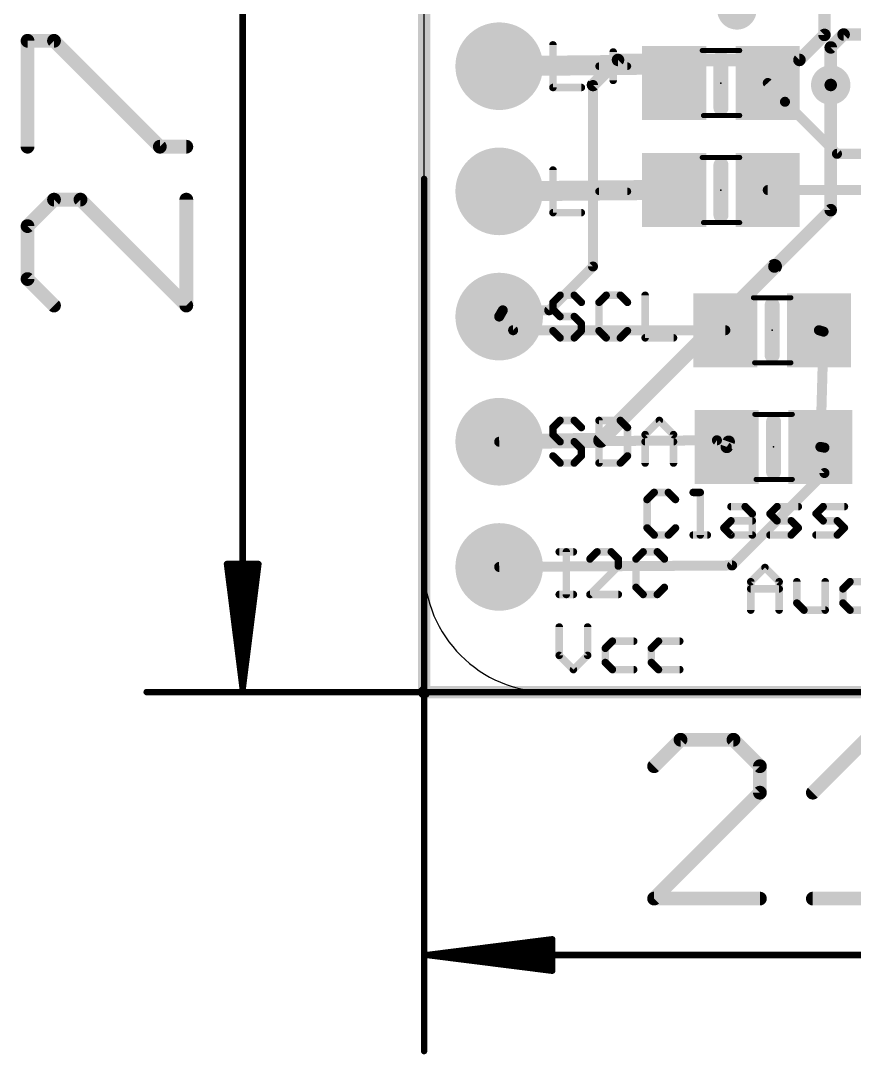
# Model space of a CAD drawing. Extents: x -8.2 to 37.1, y -7.3 to 38.8.
# Drawn here: x -8.19 to 8.73, y -7.35 to 13.62 of the extents above; entities that cross this region are included whole.
import ezdxf

# ---------------------------------------------------------------- set-up
doc = ezdxf.new("R2010")
doc.units = 0
for name, color, linetype in [('1', 12, 'CONTINUOUS'), ('16', 132, 'CONTINUOUS'), ('17', 110, 'CONTINUOUS'), ('18', 110, 'CONTINUOUS'), ('20', 53, 'CONTINUOUS'), ('21', 40, 'CONTINUOUS'), ('23', 53, 'CONTINUOUS'), ('51', 253, 'CONTINUOUS')]:
    doc.layers.add(name, color=color, linetype=linetype)

# ---------------------------------------------------------------- blocks, each defined once
blk = doc.blocks.new('RECT')
blk.add_solid([(-0.5, -0.5), (0.5, -0.5), (-0.5, 0.5), (0.5, 0.5)])
blk = doc.blocks.new('ROUNDP')
at = {"const_width": 0.5}
blk.add_lwpolyline([(0, -0.25, 1), (0, 0.25, 1), (0, -0.25)], format="xyb", dxfattribs=at)
blk = doc.blocks.new('ROUNDV')
at = {"const_width": 0.5}
blk.add_lwpolyline([(0, -0.25, 1), (0, 0.25, 1), (0, -0.25)], format="xyb", dxfattribs=at)

msp = doc.modelspace()

# ---------------------------------------------------------------- linework, layer by layer
at = {"layer": '1'}
for points, const_width in [([(8.517, 13.343), (8.255, 13.081)], 0.254), ([(9.338, 13.343), (8.517, 13.343)], 0.254), ([(8.255, 13.081), (8.255, 12.319)], 0.254), ([(1.524, 12.7), (4.513, 12.73)], 0.4064), ([(4.513, 12.73), (5.077, 12.359)], 0.4064), ([(6.977, 12.359), (7.326, 11.978)], 0.2032), ([(7.326, 11.978), (8.382, 10.922)], 0.2032), ([(8.382, 10.922), (10.033, 10.922)], 0.2032), ([(1.524, 10.16), (4.881, 10.19)], 0.4064), ([(4.881, 10.19), (5.077, 10.187)], 0.4064), ([(6.977, 10.187), (10.06, 10.187)], 0.2032), ([(1.807, 7.343), (1.524, 7.62)], 0.2032), ([(6.116, 7.343), (1.807, 7.343)], 0.2032), ([(8.016, 7.343), (8.111, 7.314)], 0.2032), ([(8.111, 7.314), (8.045, 4.976)], 0.2032), ([(1.524, 5.08), (5.945, 5.11)], 0.2032), ([(5.945, 5.11), (6.145, 4.976)], 0.2032), ([(6.183, 5.08), (6.145, 4.976)], 0.254), ([(8.128, 4.959), (8.045, 4.976)], 0.2032), ([(8.128, 4.445), (8.128, 4.959)], 0.2032), ([(6.253, 2.57), (8.128, 4.445)], 0.2032), ([(1.524, 2.54), (6.253, 2.57)], 0.2032)]:
    msp.add_lwpolyline(points, dxfattribs=dict(at, const_width=const_width))
for points, const_width in [([(8.517, 13.4065, 1), (8.517, 13.2795)], 0.127), ([(8.5619, 13.2981, 1), (8.4721, 13.3879)], 0.127), ([(8.3185, 13.081, 1), (8.1915, 13.081)], 0.127), ([(8.2101, 13.1259, 1), (8.2999, 13.0361)], 0.127), ([(1.523, 12.8016, 1), (1.525, 12.5984)], 0.2032), ([(4.5688, 12.8149, 1), (4.4572, 12.6451)], 0.2032), ([(4.514, 12.6284, 1), (4.512, 12.8316)], 0.2032), ([(5.0212, 12.2741, 1), (5.1328, 12.4439)], 0.2032), ([(7.0145, 12.3933, 1), (6.9395, 12.3247)], 0.1016), ([(8.1915, 12.319, 1), (8.3185, 12.319)], 0.127), ([(7.3619, 12.0139, 1), (7.2901, 11.9421)], 0.1016), ([(7.2885, 11.9437, 1), (7.3635, 12.0123)], 0.1016), ([(8.382, 10.9728, 1), (8.382, 10.8712)], 0.1016), ([(8.3461, 10.8861, 1), (8.4179, 10.9579)], 0.1016), ([(1.5231, 10.2616, 1), (1.5249, 10.0584)], 0.2032), ([(4.8826, 10.2916, 1), (4.8794, 10.0884)], 0.2032), ([(4.8819, 10.0884, 1), (4.8801, 10.2916)], 0.2032), ([(5.0754, 10.0854, 1), (5.0786, 10.2886)], 0.2032), ([(6.977, 10.2378, 1), (6.977, 10.1362)], 0.1016), ([(1.5595, 7.6563, 1), (1.4885, 7.5837)], 0.1016), ([(1.807, 7.3938, 1), (1.807, 7.2922)], 0.1016), ([(1.7715, 7.3067, 1), (1.8425, 7.3793)], 0.1016), ([(6.116, 7.2922, 1), (6.116, 7.3938)], 0.1016), ([(8.0308, 7.3916, 1), (8.0012, 7.2944)], 0.1016), ([(8.1618, 7.3126, 1), (8.0602, 7.3154)], 0.1016), ([(8.0962, 7.2654, 1), (8.1258, 7.3626)], 0.1016), ([(1.5237, 5.1308, 1), (1.5243, 5.0292)], 0.1016), ([(5.9733, 5.1522, 1), (5.9167, 5.0678)], 0.1016), ([(5.9453, 5.0592, 1), (5.9447, 5.1608)], 0.1016), ([(6.0854, 4.9978, 1), (6.2046, 4.9542)], 0.127), ([(6.2426, 5.0582, 1), (6.1234, 5.1018)], 0.127), ([(6.1167, 4.9338, 1), (6.1733, 5.0182)], 0.1016), ([(8.0552, 5.0258, 1), (8.0348, 4.9262)], 0.1016), ([(8.1788, 4.959, 1), (8.0772, 4.959)], 0.1016), ([(8.1178, 4.9092, 1), (8.1382, 5.0088)], 0.1016), ([(7.9942, 4.9774, 1), (8.0958, 4.9746)], 0.1016), ([(8.0772, 4.445, 1), (8.1788, 4.445)], 0.1016), ([(8.1639, 4.4091, 1), (8.0921, 4.4809)], 0.1016), ([(1.5237, 2.5908, 1), (1.5243, 2.4892)], 0.1016), ([(6.2171, 2.6059, 1), (6.2889, 2.5341)], 0.1016), ([(6.2533, 2.5192, 1), (6.2527, 2.6208)], 0.1016)]:
    msp.add_lwpolyline(points, format="xyb", dxfattribs=dict(at, const_width=const_width))
at = {"layer": '16'}
for points, const_width in [([(0, 0), (0, 28)], 0.254), ([(8.128, 14.605), (8.128, 13.335)], 0.254), ([(8.128, 13.335), (7.62, 12.827)], 0.254), ([(3.937, 12.827), (3.429, 12.319)], 0.254), ([(7.62, 12.827), (3.937, 12.827)], 0.254), ([(3.429, 12.319), (3.429, 8.636)], 0.2032), ([(8.255, 12.319), (8.255, 9.779)], 0.254), ([(8.255, 9.779), (7.112, 8.636)], 0.254), ([(3.429, 8.636), (2.54, 7.747)], 0.2032), ([(7.112, 8.636), (3.586, 5.11)], 0.3048), ([(1.597, 7.747), (1.524, 7.62)], 0.2032), ([(2.54, 7.747), (1.597, 7.747)], 0.2032), ([(3.586, 5.11), (1.524, 5.08)], 0.3048), ([(22, 0), (0, 0)], 0.254)]:
    msp.add_lwpolyline(points, dxfattribs=dict(at, const_width=const_width))
for points, const_width in [([(8.1729, 13.2901, 1), (8.0831, 13.3799)], 0.127), ([(8.0645, 13.335, 1), (8.1915, 13.335)], 0.127), ([(3.937, 12.8905, 1), (3.937, 12.7635)], 0.127), ([(3.9819, 12.7821, 1), (3.8921, 12.8719)], 0.127), ([(7.5751, 12.8719, 1), (7.6649, 12.7821)], 0.127), ([(7.62, 12.7635, 1), (7.62, 12.8905)], 0.127), ([(3.3841, 12.3639, 1), (3.4739, 12.2741)], 0.127), ([(3.4798, 12.319, 1), (3.3782, 12.319)], 0.1016), ([(8.3185, 12.319, 1), (8.1915, 12.319)], 0.127), ([(8.2999, 9.7341, 1), (8.2101, 9.8239)], 0.127), ([(8.1915, 9.779, 1), (8.3185, 9.779)], 0.127), ([(3.3782, 8.636, 1), (3.4798, 8.636)], 0.1016), ([(3.4649, 8.6001, 1), (3.3931, 8.6719)], 0.1016), ([(7.1659, 8.5821, 1), (7.0581, 8.6899)], 0.1524), ([(7.0671, 8.6809, 1), (7.1569, 8.5911)], 0.127), ([(1.597, 7.7978, 1), (1.597, 7.6962)], 0.1016), ([(1.641, 7.7217, 1), (1.553, 7.7723)], 0.1016), ([(2.5041, 7.7829, 1), (2.5759, 7.7111)], 0.1016), ([(2.54, 7.6962, 1), (2.54, 7.7978)], 0.1016), ([(1.48, 7.6453, 1), (1.568, 7.5947)], 0.1016), ([(3.5871, 5.0338, 1), (3.5849, 5.1862)], 0.1524), ([(1.5229, 5.1562, 1), (1.5251, 5.0038)], 0.1524), ([(3.5321, 5.1639, 1), (3.6399, 5.0561)], 0.1524), ([(0, 0.0635, 1), (0, -0.0635)], 0.127), ([(-0.0635, 0, 1), (0.0635, 0)], 0.127)]:
    msp.add_lwpolyline(points, format="xyb", dxfattribs=dict(at, const_width=const_width))
at = {"layer": '20'}
for p, q in [((0, 2.54), (0, 25.4)), ((19.05, 0), (2.54, 0))]:
    msp.add_line(p, q, dxfattribs=at)
msp.add_arc((2.54, 2.54), 2.54, 180, 270, dxfattribs=at)
at = {"layer": '21'}
for points, const_width in [([(2.6162, 13.1325), (2.6162, 12.2682)], 0.1524), ([(3.8398, 12.9885), (3.8398, 12.4123)], 0.1524), ([(6.027, 12.867), (6.027, 11.851)], 0.3048), ([(3.5517, 12.7004), (4.1279, 12.7004)], 0.1524), ([(2.6162, 12.2682), (3.1924, 12.2682)], 0.1524), ([(6.027, 10.695), (6.027, 9.679)], 0.3048), ([(2.6162, 10.5925), (2.6162, 9.7282)], 0.1524), ([(3.5517, 10.1604), (4.1279, 10.1604)], 0.1524), ([(2.6162, 9.7282), (3.1924, 9.7282)], 0.1524), ([(2.7603, 8.0525), (2.6162, 7.9085)], 0.1524), ([(2.6162, 7.9085), (2.6162, 7.7644)], 0.1524), ([(3.0484, 8.0525), (2.7603, 8.0525)], 0.1524), ([(3.1924, 7.9085), (3.0484, 8.0525)], 0.1524), ([(3.6958, 8.0525), (3.5517, 7.9085)], 0.1524), ([(3.5517, 7.9085), (3.5517, 7.3323)], 0.1524), ([(3.9839, 8.0525), (3.6958, 8.0525)], 0.1524), ([(4.1279, 7.9085), (3.9839, 8.0525)], 0.1524), ([(4.4872, 8.0525), (4.4872, 7.1882)], 0.1524), ([(7.066, 7.851), (7.066, 6.835)], 0.3048), ([(2.6162, 7.7644), (2.7603, 7.6204)], 0.1524), ([(2.7603, 7.6204), (3.0484, 7.6204)], 0.1524), ([(3.0484, 7.6204), (3.1924, 7.4763)], 0.1524), ([(3.1924, 7.4763), (3.1924, 7.3323)], 0.1524), ([(2.7603, 7.1882), (2.6162, 7.3323)], 0.1524), ([(3.1924, 7.3323), (3.0484, 7.1882)], 0.1524), ([(3.5517, 7.3323), (3.6958, 7.1882)], 0.1524), ([(3.9839, 7.1882), (4.1279, 7.3323)], 0.1524), ([(3.0484, 7.1882), (2.7603, 7.1882)], 0.1524), ([(3.6958, 7.1882), (3.9839, 7.1882)], 0.1524), ([(4.4872, 7.1882), (5.0635, 7.1882)], 0.1524), ([(2.7603, 5.5125), (2.6162, 5.3685)], 0.1524), ([(3.0484, 5.5125), (2.7603, 5.5125)], 0.1524), ([(3.1924, 5.3685), (3.0484, 5.5125)], 0.1524), ([(3.5517, 5.5125), (3.5517, 4.6482)], 0.1524), ([(3.9839, 5.5125), (3.5517, 5.5125)], 0.1524), ([(4.1279, 5.3685), (3.9839, 5.5125)], 0.1524), ([(4.4872, 5.2244), (4.7754, 5.5125)], 0.1524), ([(4.7754, 5.5125), (5.0635, 5.2244)], 0.1524), ([(7.095, 5.484), (7.095, 4.468)], 0.3048), ([(2.6162, 5.3685), (2.6162, 5.2244)], 0.1524), ([(2.6162, 5.2244), (2.7603, 5.0804)], 0.1524), ([(4.1279, 4.7923), (4.1279, 5.3685)], 0.1524), ([(4.4872, 4.6482), (4.4872, 5.2244)], 0.1524), ([(5.0635, 5.2244), (5.0635, 4.6482)], 0.1524), ([(2.7603, 5.0804), (3.0484, 5.0804)], 0.1524), ([(3.0484, 5.0804), (3.1924, 4.9363)], 0.1524), ([(4.4872, 5.0804), (5.0635, 5.0804)], 0.1524), ([(2.7603, 4.6482), (2.6162, 4.7923)], 0.1524), ([(3.1924, 4.7923), (3.0484, 4.6482)], 0.1524), ([(3.1924, 4.9363), (3.1924, 4.7923)], 0.1524), ([(3.9839, 4.6482), (4.1279, 4.7923)], 0.1524), ([(3.0484, 4.6482), (2.7603, 4.6482)], 0.1524), ([(3.5517, 4.6482), (3.9839, 4.6482)], 0.1524), ([(4.6709, 4.052), (4.5269, 3.908)], 0.1524), ([(4.959, 4.052), (4.6709, 4.052)], 0.1524), ([(5.1031, 3.908), (4.959, 4.052)], 0.1524), ([(5.4624, 4.052), (5.6064, 4.052)], 0.1524), ([(5.6064, 4.052), (5.6064, 3.1877)], 0.1524), ([(4.5269, 3.908), (4.5269, 3.3318)], 0.1524), ([(6.2301, 3.7639), (6.5182, 3.7639)], 0.1524), ([(6.5182, 3.7639), (6.6623, 3.6199)], 0.1524), ([(7.0216, 3.6199), (7.1656, 3.7639)], 0.1524), ([(7.1656, 3.7639), (7.5978, 3.7639)], 0.1524), ([(7.9571, 3.6199), (8.1012, 3.7639)], 0.1524), ([(8.1012, 3.7639), (8.5333, 3.7639)], 0.1524), ([(6.6623, 3.6199), (6.6623, 3.1877)], 0.1524), ([(7.1656, 3.4758), (7.0216, 3.6199)], 0.1524), ([(8.1012, 3.4758), (7.9571, 3.6199)], 0.1524), ([(4.5269, 3.3318), (4.6709, 3.1877)], 0.1524), ([(4.959, 3.1877), (5.1031, 3.3318)], 0.1524), ([(6.0861, 3.3318), (6.2301, 3.4758)], 0.1524), ([(6.2301, 3.1877), (6.0861, 3.3318)], 0.1524), ([(6.2301, 3.4758), (6.6623, 3.4758)], 0.1524), ([(7.4538, 3.4758), (7.1656, 3.4758)], 0.1524), ([(7.5978, 3.3318), (7.4538, 3.4758)], 0.1524), ([(7.4538, 3.1877), (7.5978, 3.3318)], 0.1524), ([(8.3893, 3.4758), (8.1012, 3.4758)], 0.1524), ([(8.5333, 3.3318), (8.3893, 3.4758)], 0.1524), ([(8.3893, 3.1877), (8.5333, 3.3318)], 0.1524), ([(4.6709, 3.1877), (4.959, 3.1877)], 0.1524), ([(5.4624, 3.1877), (5.7505, 3.1877)], 0.1524), ([(6.6623, 3.1877), (6.2301, 3.1877)], 0.1524), ([(7.0216, 3.1877), (7.4538, 3.1877)], 0.1524), ([(7.9571, 3.1877), (8.3893, 3.1877)], 0.1524), ([(2.7432, 2.8455), (3.0313, 2.8455)], 0.1524), ([(2.8873, 1.9812), (2.8873, 2.8455)], 0.1524), ([(3.5109, 2.8455), (3.3669, 2.7015)], 0.1524), ([(3.799, 2.8455), (3.5109, 2.8455)], 0.1524), ([(3.9431, 2.7015), (3.799, 2.8455)], 0.1524), ([(3.9431, 2.5574), (3.9431, 2.7015)], 0.1524), ([(4.4465, 2.8455), (4.3024, 2.7015)], 0.1524), ([(4.3024, 2.7015), (4.3024, 2.1253)], 0.1524), ([(4.7346, 2.8455), (4.4465, 2.8455)], 0.1524), ([(4.8786, 2.7015), (4.7346, 2.8455)], 0.1524), ([(3.3669, 1.9812), (3.9431, 2.5574)], 0.1524), ([(6.6318, 2.2399), (6.9199, 2.528)], 0.1524), ([(6.9199, 2.528), (7.208, 2.2399)], 0.1524), ([(6.6318, 1.6637), (6.6318, 2.2399)], 0.1524), ([(7.208, 2.2399), (7.208, 1.6637)], 0.1524), ([(7.5673, 2.2399), (7.5673, 1.8078)], 0.1524), ([(8.1435, 1.6637), (8.1435, 2.2399)], 0.1524), ([(8.5028, 2.0959), (8.6469, 2.2399)], 0.1524), ([(8.6469, 2.2399), (9.079, 2.2399)], 0.1524), ([(4.3024, 2.1253), (4.4465, 1.9812)], 0.1524), ([(4.7346, 1.9812), (4.8786, 2.1253)], 0.1524), ([(6.6318, 2.0959), (7.208, 2.0959)], 0.1524), ([(8.5028, 1.8078), (8.5028, 2.0959)], 0.1524), ([(2.7432, 1.9812), (3.0313, 1.9812)], 0.1524), ([(3.9431, 1.9812), (3.3669, 1.9812)], 0.1524), ([(4.4465, 1.9812), (4.7346, 1.9812)], 0.1524), ([(7.5673, 1.8078), (7.7114, 1.6637)], 0.1524), ([(7.7114, 1.6637), (8.1435, 1.6637)], 0.1524), ([(8.6469, 1.6637), (8.5028, 1.8078)], 0.1524), ([(9.079, 1.6637), (8.6469, 1.6637)], 0.1524), ([(2.7432, 1.3215), (2.7432, 0.7453)], 0.1524), ([(3.3194, 0.7453), (3.3194, 1.3215)], 0.1524), ([(3.8228, 1.0334), (3.6787, 0.8894)], 0.1524), ([(4.2549, 1.0334), (3.8228, 1.0334)], 0.1524), ([(4.7583, 1.0334), (4.6142, 0.8894)], 0.1524), ([(5.1905, 1.0334), (4.7583, 1.0334)], 0.1524), ([(3.6787, 0.8894), (3.6787, 0.6013)], 0.1524), ([(4.6142, 0.8894), (4.6142, 0.6013)], 0.1524), ([(2.7432, 0.7453), (3.0313, 0.4572)], 0.1524), ([(3.0313, 0.4572), (3.3194, 0.7453)], 0.1524), ([(3.6787, 0.6013), (3.8228, 0.4572)], 0.1524), ([(4.6142, 0.6013), (4.7583, 0.4572)], 0.1524), ([(3.8228, 0.4572), (4.2549, 0.4572)], 0.1524), ([(4.7583, 0.4572), (5.1905, 0.4572)], 0.1524)]:
    msp.add_lwpolyline(points, dxfattribs=dict(at, const_width=const_width))
for points, const_width in [([(2.6543, 13.1325, 1), (2.5781, 13.1325)], 0.0762), ([(3.8779, 12.9885, 1), (3.8017, 12.9885)], 0.0762), ([(6.1032, 12.867, 1), (5.9508, 12.867)], 0.1524), ([(3.5517, 12.7385, 1), (3.5517, 12.6623)], 0.0762), ([(4.1279, 12.6623, 1), (4.1279, 12.7385)], 0.0762), ([(3.8017, 12.4123, 1), (3.8779, 12.4123)], 0.0762), ([(2.6162, 12.3063, 1), (2.6162, 12.2301)], 0.0762), ([(2.5781, 12.2682, 1), (2.6543, 12.2682)], 0.0762), ([(3.1924, 12.2301, 1), (3.1924, 12.3063)], 0.0762), ([(5.9508, 11.851, 1), (6.1032, 11.851)], 0.1524), ([(6.1032, 10.695, 1), (5.9508, 10.695)], 0.1524), ([(2.6543, 10.5925, 1), (2.5781, 10.5925)], 0.0762), ([(3.5517, 10.1985, 1), (3.5517, 10.1223)], 0.0762), ([(4.1279, 10.1223, 1), (4.1279, 10.1985)], 0.0762), ([(2.6162, 9.7663, 1), (2.6162, 9.6901)], 0.0762), ([(2.5781, 9.7282, 1), (2.6543, 9.7282)], 0.0762), ([(3.1924, 9.6901, 1), (3.1924, 9.7663)], 0.0762), ([(5.9508, 9.679, 1), (6.1032, 9.679)], 0.1524), ([(2.6543, 7.9085, 1), (2.5781, 7.9085)], 0.0762), ([(2.5893, 7.9354, 1), (2.6431, 7.8815)], 0.0762), ([(2.7603, 8.0906, 1), (2.7603, 8.0144)], 0.0762), ([(2.7872, 8.0256, 1), (2.7333, 8.0795)], 0.0762), ([(3.0753, 8.0795, 1), (3.0214, 8.0256)], 0.0762), ([(3.0484, 8.0144, 1), (3.0484, 8.0906)], 0.0762), ([(3.1655, 7.8815, 1), (3.2194, 7.9354)], 0.0762), ([(3.5898, 7.9085, 1), (3.5136, 7.9085)], 0.0762), ([(3.5248, 7.9354, 1), (3.5787, 7.8815)], 0.0762), ([(3.6958, 8.0906, 1), (3.6958, 8.0144)], 0.0762), ([(3.7227, 8.0256, 1), (3.6688, 8.0795)], 0.0762), ([(4.0108, 8.0795, 1), (3.9569, 8.0256)], 0.0762), ([(3.9839, 8.0144, 1), (3.9839, 8.0906)], 0.0762), ([(4.101, 7.8815, 1), (4.1549, 7.9354)], 0.0762), ([(4.5253, 8.0525, 1), (4.4491, 8.0525)], 0.0762), ([(7.1422, 7.851, 1), (6.9898, 7.851)], 0.1524), ([(2.6431, 7.7914, 1), (2.5893, 7.7375)], 0.0762), ([(2.5781, 7.7644, 1), (2.6543, 7.7644)], 0.0762), ([(2.7603, 7.6585, 1), (2.7603, 7.5823)], 0.0762), ([(2.7333, 7.5934, 1), (2.7872, 7.6473)], 0.0762), ([(3.0753, 7.6473, 1), (3.0214, 7.5934)], 0.0762), ([(3.0484, 7.5823, 1), (3.0484, 7.6585)], 0.0762), ([(3.2305, 7.4763, 1), (3.1543, 7.4763)], 0.0762), ([(2.6431, 7.3592, 1), (2.5893, 7.3053)], 0.0762), ([(3.1543, 7.3323, 1), (3.2305, 7.3323)], 0.0762), ([(3.1655, 7.4494, 1), (3.2194, 7.5033)], 0.0762), ([(3.2194, 7.3053, 1), (3.1655, 7.3592)], 0.0762), ([(3.5787, 7.3592, 1), (3.5248, 7.3053)], 0.0762), ([(3.5136, 7.3323, 1), (3.5898, 7.3323)], 0.0762), ([(4.1549, 7.3053, 1), (4.101, 7.3592)], 0.0762), ([(2.7603, 7.2263, 1), (2.7603, 7.1501)], 0.0762), ([(2.7333, 7.1613, 1), (2.7872, 7.2151)], 0.0762), ([(3.0214, 7.2151, 1), (3.0753, 7.1613)], 0.0762), ([(3.0484, 7.1501, 1), (3.0484, 7.2263)], 0.0762), ([(3.6958, 7.2263, 1), (3.6958, 7.1501)], 0.0762), ([(3.6688, 7.1613, 1), (3.7227, 7.2151)], 0.0762), ([(3.9569, 7.2151, 1), (4.0108, 7.1613)], 0.0762), ([(3.9839, 7.1501, 1), (3.9839, 7.2263)], 0.0762), ([(4.4872, 7.2263, 1), (4.4872, 7.1501)], 0.0762), ([(4.4491, 7.1882, 1), (4.5253, 7.1882)], 0.0762), ([(5.0635, 7.1501, 1), (5.0635, 7.2263)], 0.0762), ([(6.9898, 6.835, 1), (7.1422, 6.835)], 0.1524), ([(2.7603, 5.5506, 1), (2.7603, 5.4744)], 0.0762), ([(2.7872, 5.4856, 1), (2.7333, 5.5395)], 0.0762), ([(3.0753, 5.5395, 1), (3.0214, 5.4856)], 0.0762), ([(3.0484, 5.4744, 1), (3.0484, 5.5506)], 0.0762), ([(3.5898, 5.5125, 1), (3.5136, 5.5125)], 0.0762), ([(3.5517, 5.5506, 1), (3.5517, 5.4744)], 0.0762), ([(4.0108, 5.5395, 1), (3.9569, 5.4856)], 0.0762), ([(3.9839, 5.4744, 1), (3.9839, 5.5506)], 0.0762), ([(4.8023, 5.5395, 1), (4.7484, 5.4856)], 0.0762), ([(4.8023, 5.4856, 1), (4.7484, 5.5395)], 0.0762), ([(7.1712, 5.484, 1), (7.0188, 5.484)], 0.1524), ([(2.6543, 5.3685, 1), (2.5781, 5.3685)], 0.0762), ([(2.5893, 5.3954, 1), (2.6431, 5.3415)], 0.0762), ([(2.6431, 5.2514, 1), (2.5893, 5.1975)], 0.0762), ([(2.5781, 5.2244, 1), (2.6543, 5.2244)], 0.0762), ([(3.1655, 5.3415, 1), (3.2194, 5.3954)], 0.0762), ([(4.166, 5.3685, 1), (4.0898, 5.3685)], 0.0762), ([(4.101, 5.3415, 1), (4.1549, 5.3954)], 0.0762), ([(4.5253, 5.2244, 1), (4.4491, 5.2244)], 0.0762), ([(4.4603, 5.2514, 1), (4.5142, 5.1975)], 0.0762), ([(5.1016, 5.2244, 1), (5.0254, 5.2244)], 0.0762), ([(5.0365, 5.1975, 1), (5.0904, 5.2514)], 0.0762), ([(2.7603, 5.1185, 1), (2.7603, 5.0423)], 0.0762), ([(2.7333, 5.0534, 1), (2.7872, 5.1073)], 0.0762), ([(3.0753, 5.1073, 1), (3.0214, 5.0534)], 0.0762), ([(3.0484, 5.0423, 1), (3.0484, 5.1185)], 0.0762), ([(4.4872, 5.1185, 1), (4.4872, 5.0423)], 0.0762), ([(5.0635, 5.0423, 1), (5.0635, 5.1185)], 0.0762), ([(2.6431, 4.8192, 1), (2.5893, 4.7653)], 0.0762), ([(3.2305, 4.9363, 1), (3.1543, 4.9363)], 0.0762), ([(3.1543, 4.7923, 1), (3.2305, 4.7923)], 0.0762), ([(3.1655, 4.9094, 1), (3.2194, 4.9633)], 0.0762), ([(3.2194, 4.7653, 1), (3.1655, 4.8192)], 0.0762), ([(4.0898, 4.7923, 1), (4.166, 4.7923)], 0.0762), ([(4.1549, 4.7653, 1), (4.101, 4.8192)], 0.0762), ([(2.7603, 4.6863, 1), (2.7603, 4.6101)], 0.0762), ([(2.7333, 4.6213, 1), (2.7872, 4.6751)], 0.0762), ([(3.0214, 4.6751, 1), (3.0753, 4.6213)], 0.0762), ([(3.0484, 4.6101, 1), (3.0484, 4.6863)], 0.0762), ([(3.5517, 4.6863, 1), (3.5517, 4.6101)], 0.0762), ([(3.5136, 4.6482, 1), (3.5898, 4.6482)], 0.0762), ([(3.9569, 4.6751, 1), (4.0108, 4.6213)], 0.0762), ([(3.9839, 4.6101, 1), (3.9839, 4.6863)], 0.0762), ([(4.4491, 4.6482, 1), (4.5253, 4.6482)], 0.0762), ([(5.0254, 4.6482, 1), (5.1016, 4.6482)], 0.0762), ([(7.0188, 4.468, 1), (7.1712, 4.468)], 0.1524), ([(4.6709, 4.0901, 1), (4.6709, 4.0139)], 0.0762), ([(4.6979, 4.0251, 1), (4.644, 4.079)], 0.0762), ([(4.986, 4.079, 1), (4.9321, 4.0251)], 0.0762), ([(4.959, 4.0139, 1), (4.959, 4.0901)], 0.0762), ([(5.4624, 4.0901, 1), (5.4624, 4.0139)], 0.0762), ([(5.6445, 4.052, 1), (5.5683, 4.052)], 0.0762), ([(5.6064, 4.0139, 1), (5.6064, 4.0901)], 0.0762), ([(4.4999, 3.9349, 1), (4.5538, 3.881)], 0.0762), ([(4.565, 3.908, 1), (4.4888, 3.908)], 0.0762), ([(5.0761, 3.881, 1), (5.13, 3.9349)], 0.0762), ([(6.2301, 3.802, 1), (6.2301, 3.7258)], 0.0762), ([(6.5452, 3.7909, 1), (6.4913, 3.737)], 0.0762), ([(6.5182, 3.7258, 1), (6.5182, 3.802)], 0.0762), ([(7.1656, 3.802, 1), (7.1656, 3.7258)], 0.0762), ([(7.1926, 3.737, 1), (7.1387, 3.7909)], 0.0762), ([(7.5978, 3.7258, 1), (7.5978, 3.802)], 0.0762), ([(8.1012, 3.802, 1), (8.1012, 3.7258)], 0.0762), ([(8.1281, 3.737, 1), (8.0742, 3.7909)], 0.0762), ([(8.5333, 3.7258, 1), (8.5333, 3.802)], 0.0762), ([(6.7004, 3.6199, 1), (6.6242, 3.6199)], 0.0762), ([(6.6353, 3.5929, 1), (6.6892, 3.6468)], 0.0762), ([(7.0485, 3.6468, 1), (6.9946, 3.5929)], 0.0762), ([(6.9946, 3.6468, 1), (7.0485, 3.5929)], 0.0762), ([(7.984, 3.6468, 1), (7.9302, 3.5929)], 0.0762), ([(7.9302, 3.6468, 1), (7.984, 3.5929)], 0.0762), ([(4.5538, 3.3587, 1), (4.4999, 3.3048)], 0.0762), ([(4.4888, 3.3318, 1), (4.565, 3.3318)], 0.0762), ([(5.13, 3.3048, 1), (5.0761, 3.3587)], 0.0762), ([(6.113, 3.3587, 1), (6.0591, 3.3048)], 0.0762), ([(6.0591, 3.3587, 1), (6.113, 3.3048)], 0.0762), ([(6.2301, 3.5139, 1), (6.2301, 3.4377)], 0.0762), ([(6.2571, 3.4489, 1), (6.2032, 3.5028)], 0.0762), ([(6.6623, 3.4377, 1), (6.6623, 3.5139)], 0.0762), ([(7.1656, 3.5139, 1), (7.1656, 3.4377)], 0.0762), ([(7.1387, 3.4489, 1), (7.1926, 3.5028)], 0.0762), ([(7.4807, 3.5028, 1), (7.4268, 3.4489)], 0.0762), ([(7.4538, 3.4377, 1), (7.4538, 3.5139)], 0.0762), ([(7.6247, 3.3048, 1), (7.5709, 3.3587)], 0.0762), ([(7.5709, 3.3048, 1), (7.6247, 3.3587)], 0.0762), ([(8.1012, 3.5139, 1), (8.1012, 3.4377)], 0.0762), ([(8.0742, 3.4489, 1), (8.1281, 3.5028)], 0.0762), ([(8.4162, 3.5028, 1), (8.3623, 3.4489)], 0.0762), ([(8.3893, 3.4377, 1), (8.3893, 3.5139)], 0.0762), ([(8.5603, 3.3048, 1), (8.5064, 3.3587)], 0.0762), ([(8.5064, 3.3048, 1), (8.5603, 3.3587)], 0.0762), ([(4.6709, 3.2258, 1), (4.6709, 3.1496)], 0.0762), ([(4.644, 3.1608, 1), (4.6979, 3.2146)], 0.0762), ([(4.9321, 3.2146, 1), (4.986, 3.1608)], 0.0762), ([(4.959, 3.1496, 1), (4.959, 3.2258)], 0.0762), ([(5.4624, 3.2258, 1), (5.4624, 3.1496)], 0.0762), ([(5.5683, 3.1877, 1), (5.6445, 3.1877)], 0.0762), ([(5.7505, 3.1496, 1), (5.7505, 3.2258)], 0.0762), ([(6.2301, 3.2258, 1), (6.2301, 3.1496)], 0.0762), ([(6.2032, 3.1608, 1), (6.2571, 3.2146)], 0.0762), ([(6.6242, 3.1877, 1), (6.7004, 3.1877)], 0.0762), ([(6.6623, 3.1496, 1), (6.6623, 3.2258)], 0.0762), ([(7.0216, 3.2258, 1), (7.0216, 3.1496)], 0.0762), ([(7.4268, 3.2146, 1), (7.4807, 3.1608)], 0.0762), ([(7.4538, 3.1496, 1), (7.4538, 3.2258)], 0.0762), ([(7.9571, 3.2258, 1), (7.9571, 3.1496)], 0.0762), ([(8.3623, 3.2146, 1), (8.4162, 3.1608)], 0.0762), ([(8.3893, 3.1496, 1), (8.3893, 3.2258)], 0.0762), ([(2.7432, 2.8836, 1), (2.7432, 2.8074)], 0.0762), ([(2.9254, 2.8455, 1), (2.8492, 2.8455)], 0.0762), ([(3.0313, 2.8074, 1), (3.0313, 2.8836)], 0.0762), ([(3.3399, 2.7284, 1), (3.3938, 2.6745)], 0.0762), ([(3.5109, 2.8836, 1), (3.5109, 2.8074)], 0.0762), ([(3.5379, 2.8186, 1), (3.484, 2.8725)], 0.0762), ([(3.826, 2.8725, 1), (3.7721, 2.8186)], 0.0762), ([(3.799, 2.8074, 1), (3.799, 2.8836)], 0.0762), ([(3.9812, 2.7015, 1), (3.905, 2.7015)], 0.0762), ([(3.9162, 2.6745, 1), (3.97, 2.7284)], 0.0762), ([(4.3405, 2.7015, 1), (4.2643, 2.7015)], 0.0762), ([(4.2755, 2.7284, 1), (4.3293, 2.6745)], 0.0762), ([(4.4465, 2.8836, 1), (4.4465, 2.8074)], 0.0762), ([(4.4734, 2.8186, 1), (4.4195, 2.8725)], 0.0762), ([(4.7615, 2.8725, 1), (4.7076, 2.8186)], 0.0762), ([(4.7346, 2.8074, 1), (4.7346, 2.8836)], 0.0762), ([(4.8517, 2.6745, 1), (4.9056, 2.7284)], 0.0762), ([(3.905, 2.5574, 1), (3.9812, 2.5574)], 0.0762), ([(3.97, 2.5305, 1), (3.9162, 2.5844)], 0.0762), ([(6.9468, 2.555, 1), (6.893, 2.5011)], 0.0762), ([(6.9468, 2.5011, 1), (6.893, 2.555)], 0.0762), ([(6.6699, 2.2399, 1), (6.5937, 2.2399)], 0.0762), ([(7.2461, 2.2399, 1), (7.1699, 2.2399)], 0.0762), ([(7.6054, 2.2399, 1), (7.5292, 2.2399)], 0.0762), ([(8.1816, 2.2399, 1), (8.1054, 2.2399)], 0.0762), ([(8.6469, 2.278, 1), (8.6469, 2.2018)], 0.0762), ([(8.6738, 2.213, 1), (8.6199, 2.2669)], 0.0762), ([(4.3293, 2.1522, 1), (4.2755, 2.0983)], 0.0762), ([(4.2643, 2.1253, 1), (4.3405, 2.1253)], 0.0762), ([(4.9056, 2.0983, 1), (4.8517, 2.1522)], 0.0762), ([(6.6048, 2.2669, 1), (6.6587, 2.213)], 0.0762), ([(6.6318, 2.134, 1), (6.6318, 2.0578)], 0.0762), ([(7.1811, 2.213, 1), (7.235, 2.2669)], 0.0762), ([(7.208, 2.0578, 1), (7.208, 2.134)], 0.0762), ([(8.5409, 2.0959, 1), (8.4647, 2.0959)], 0.0762), ([(8.4759, 2.1228, 1), (8.5298, 2.0689)], 0.0762), ([(2.7432, 2.0193, 1), (2.7432, 1.9431)], 0.0762), ([(2.8492, 1.9812, 1), (2.9254, 1.9812)], 0.0762), ([(3.0313, 1.9431, 1), (3.0313, 2.0193)], 0.0762), ([(3.3669, 2.0193, 1), (3.3669, 1.9431)], 0.0762), ([(3.3399, 2.0081, 1), (3.3938, 1.9543)], 0.0762), ([(3.9431, 1.9431, 1), (3.9431, 2.0193)], 0.0762), ([(4.4465, 2.0193, 1), (4.4465, 1.9431)], 0.0762), ([(4.4195, 1.9543, 1), (4.4734, 2.0081)], 0.0762), ([(4.7076, 2.0081, 1), (4.7615, 1.9543)], 0.0762), ([(4.7346, 1.9431, 1), (4.7346, 2.0193)], 0.0762), ([(6.5937, 1.6637, 1), (6.6699, 1.6637)], 0.0762), ([(7.1699, 1.6637, 1), (7.2461, 1.6637)], 0.0762), ([(7.5942, 1.8347, 1), (7.5404, 1.7808)], 0.0762), ([(7.5292, 1.8078, 1), (7.6054, 1.8078)], 0.0762), ([(7.7114, 1.7018, 1), (7.7114, 1.6256)], 0.0762), ([(7.6844, 1.6368, 1), (7.7383, 1.6906)], 0.0762), ([(8.1054, 1.6637, 1), (8.1816, 1.6637)], 0.0762), ([(8.1435, 1.6256, 1), (8.1435, 1.7018)], 0.0762), ([(8.5298, 1.8347, 1), (8.4759, 1.7808)], 0.0762), ([(8.4647, 1.8078, 1), (8.5409, 1.8078)], 0.0762), ([(8.6469, 1.7018, 1), (8.6469, 1.6256)], 0.0762), ([(8.6199, 1.6368, 1), (8.6738, 1.6906)], 0.0762), ([(2.7813, 1.3215, 1), (2.7051, 1.3215)], 0.0762), ([(3.3575, 1.3215, 1), (3.2813, 1.3215)], 0.0762), ([(3.8228, 1.0715, 1), (3.8228, 0.9953)], 0.0762), ([(3.8497, 1.0065, 1), (3.7958, 1.0604)], 0.0762), ([(4.2549, 0.9953, 1), (4.2549, 1.0715)], 0.0762), ([(4.7583, 1.0715, 1), (4.7583, 0.9953)], 0.0762), ([(4.7852, 1.0065, 1), (4.7314, 1.0604)], 0.0762), ([(5.1905, 0.9953, 1), (5.1905, 1.0715)], 0.0762), ([(3.7168, 0.8894, 1), (3.6406, 0.8894)], 0.0762), ([(3.6518, 0.9163, 1), (3.7057, 0.8624)], 0.0762), ([(4.6523, 0.8894, 1), (4.5761, 0.8894)], 0.0762), ([(4.5873, 0.9163, 1), (4.6412, 0.8624)], 0.0762), ([(2.7701, 0.7723, 1), (2.7163, 0.7184)], 0.0762), ([(2.7051, 0.7453, 1), (2.7813, 0.7453)], 0.0762), ([(3.2813, 0.7453, 1), (3.3575, 0.7453)], 0.0762), ([(3.3464, 0.7184, 1), (3.2925, 0.7723)], 0.0762), ([(3.7057, 0.6282, 1), (3.6518, 0.5743)], 0.0762), ([(3.6406, 0.6013, 1), (3.7168, 0.6013)], 0.0762), ([(4.6412, 0.6282, 1), (4.5873, 0.5743)], 0.0762), ([(4.5761, 0.6013, 1), (4.6523, 0.6013)], 0.0762), ([(3.0044, 0.4841, 1), (3.0583, 0.4303)], 0.0762), ([(3.0044, 0.4303, 1), (3.0583, 0.4841)], 0.0762), ([(3.8228, 0.4953, 1), (3.8228, 0.4191)], 0.0762), ([(3.7958, 0.4303, 1), (3.8497, 0.4841)], 0.0762), ([(4.2549, 0.4191, 1), (4.2549, 0.4953)], 0.0762), ([(4.7583, 0.4953, 1), (4.7583, 0.4191)], 0.0762), ([(4.7314, 0.4303, 1), (4.7852, 0.4841)], 0.0762), ([(5.1905, 0.4191, 1), (5.1905, 0.4953)], 0.0762)]:
    msp.add_lwpolyline(points, format="xyb", dxfattribs=dict(at, const_width=const_width))
at = {"layer": '23'}
for p in [(6.027, 12.359), (6.027, 10.187), (7.066, 7.343), (7.095, 4.976)]:
    msp.add_point(p, dxfattribs=at)
at = {"layer": '51'}
for points, const_width in [([(-3.683, 27.875), (-3.683, 0.065)], 0.13), ([(-8.0511, 11.0665), (-8.0511, 13.2154)], 0.2794), ([(-8.0511, 13.2154), (-7.5138, 13.2154)], 0.2794), ([(-7.5138, 13.2154), (-5.3649, 11.0665)], 0.2794), ([(5.646, 13.019), (6.408, 13.019)], 0.1016), ([(5.671, 11.699), (6.408, 11.699)], 0.1016), ([(-5.3649, 11.0665), (-4.8277, 11.0665)], 0.2794), ([(5.646, 10.847), (6.408, 10.847)], 0.1016), ([(0, 10.414), (0, -7.284)], 0.13), ([(-7.5138, 9.9926), (-8.0511, 9.4554)], 0.2794), ([(-6.9766, 9.9926), (-7.5138, 9.9926)], 0.2794), ([(-4.8277, 7.8437), (-6.9766, 9.9926)], 0.2794), ([(-4.8277, 9.9926), (-4.8277, 7.8437)], 0.2794), ([(-8.0511, 9.4554), (-8.0511, 8.381)], 0.2794), ([(5.671, 9.527), (6.408, 9.527)], 0.1016), ([(-8.0511, 8.381), (-7.5138, 7.8437)], 0.2794), ([(6.685, 8.003), (7.447, 8.003)], 0.1016), ([(6.71, 6.683), (7.447, 6.683)], 0.1016), ([(6.714, 5.636), (7.476, 5.636)], 0.1016), ([(6.739, 4.316), (7.476, 4.316)], 0.1016), ([(-3.683, 0.065), (-4.0022, 2.6)], 0.13), ([(-4.0022, 2.6), (-3.3638, 2.6)], 0.13), ([(-3.683, 0.065), (-3.943, 2.6)], 0.13), ([(-3.683, 0.065), (-3.813, 2.6)], 0.13), ([(-3.3638, 2.6), (-3.683, 0.065)], 0.13), ([(-3.553, 2.6), (-3.683, 0.065)], 0.13), ([(-3.423, 2.6), (-3.683, 0.065)], 0.13), ([(9.652, 0), (-5.633, 0)], 0.13), ([(5.206, -0.9659), (4.6687, -1.5032)], 0.2794), ([(6.2804, -0.9659), (5.206, -0.9659)], 0.2794), ([(6.8176, -1.5032), (6.2804, -0.9659)], 0.2794), ([(7.8915, -2.0404), (8.9659, -0.9659)], 0.2794), ([(6.8176, -2.0404), (6.8176, -1.5032)], 0.2794), ([(4.6687, -4.1893), (6.8176, -2.0404)], 0.2794), ([(6.8176, -4.1893), (4.6687, -4.1893)], 0.2794), ([(7.8915, -4.1893), (10.0404, -4.1893)], 0.2794), ([(0.065, -5.334), (2.6, -5.0148)], 0.13), ([(0.065, -5.334), (2.6, -5.074)], 0.13), ([(2.6, -5.0148), (2.6, -5.6532)], 0.13), ([(0.065, -5.334), (2.6, -5.204)], 0.13), ([(0.065, -5.334), (21.525, -5.334)], 0.13), ([(2.6, -5.6532), (0.065, -5.334)], 0.13), ([(2.6, -5.464), (0.065, -5.334)], 0.13), ([(2.6, -5.594), (0.065, -5.334)], 0.13)]:
    msp.add_lwpolyline(points, dxfattribs=dict(at, const_width=const_width))
for points, const_width in [([(-7.9812, 13.2154, 1), (-8.1209, 13.2154)], 0.1397), ([(-8.0511, 13.2852, 1), (-8.0511, 13.1455)], 0.1397), ([(-7.4644, 13.2648, 1), (-7.5632, 13.166)], 0.1397), ([(-7.5138, 13.1455, 1), (-7.5138, 13.2852)], 0.1397), ([(5.646, 13.0444, 1), (5.646, 12.9936)], 0.0508), ([(6.408, 12.9936, 1), (6.408, 13.0444)], 0.0508), ([(5.671, 11.7244, 1), (5.671, 11.6736)], 0.0508), ([(6.408, 11.6736, 1), (6.408, 11.7244)], 0.0508), ([(-8.1209, 11.0665, 1), (-7.9812, 11.0665)], 0.1397), ([(-5.3649, 11.1363, 1), (-5.3649, 10.9966)], 0.1397), ([(-5.4143, 11.0171, 1), (-5.3155, 11.1159)], 0.1397), ([(-4.8277, 10.9966, 1), (-4.8277, 11.1363)], 0.1397), ([(5.646, 10.8724, 1), (5.646, 10.8216)], 0.0508), ([(6.408, 10.8216, 1), (6.408, 10.8724)], 0.0508), ([(0.0325, 10.414, 1), (-0.0325, 10.414)], 0.065), ([(-7.5138, 10.0625, 1), (-7.5138, 9.9228)], 0.1397), ([(-7.4644, 9.9432, 1), (-7.5632, 10.042)], 0.1397), ([(-6.9272, 10.042, 1), (-7.026, 9.9432)], 0.1397), ([(-6.9766, 9.9228, 1), (-6.9766, 10.0625)], 0.1397), ([(-4.7579, 9.9926, 1), (-4.8975, 9.9926)], 0.1397), ([(-7.9812, 9.4554, 1), (-8.1209, 9.4554)], 0.1397), ([(-8.1004, 9.5048, 1), (-8.0017, 9.406)], 0.1397), ([(5.671, 9.5524, 1), (5.671, 9.5016)], 0.0508), ([(6.408, 9.5016, 1), (6.408, 9.5524)], 0.0508), ([(-8.1209, 8.381, 1), (-7.9812, 8.381)], 0.1397), ([(-8.0017, 8.4304, 1), (-8.1004, 8.3316)], 0.1397), ([(6.685, 8.0284, 1), (6.685, 7.9776)], 0.0508), ([(7.447, 7.9776, 1), (7.447, 8.0284)], 0.0508), ([(-7.5632, 7.7943, 1), (-7.4644, 7.8931)], 0.1397), ([(-4.8975, 7.8437, 1), (-4.7579, 7.8437)], 0.1397), ([(-4.8771, 7.7943, 1), (-4.7783, 7.8931)], 0.1397), ([(6.71, 6.7084, 1), (6.71, 6.6576)], 0.0508), ([(7.447, 6.6576, 1), (7.447, 6.7084)], 0.0508), ([(6.714, 5.6614, 1), (6.714, 5.6106)], 0.0508), ([(7.476, 5.6106, 1), (7.476, 5.6614)], 0.0508), ([(6.739, 4.3414, 1), (6.739, 4.2906)], 0.0508), ([(7.476, 4.2906, 1), (7.476, 4.3414)], 0.0508), ([(-3.97, 2.6041, 1), (-4.0345, 2.5959)], 0.065), ([(-4.0022, 2.6325, 1), (-4.0022, 2.5675)], 0.065), ([(-3.9107, 2.6033, 1), (-3.9753, 2.5967)], 0.065), ([(-3.7805, 2.6017, 1), (-3.8455, 2.5983)], 0.065), ([(-3.5205, 2.5983, 1), (-3.5855, 2.6017)], 0.065), ([(-3.3907, 2.5967, 1), (-3.4553, 2.6033)], 0.065), ([(-3.3315, 2.5959, 1), (-3.396, 2.6041)], 0.065), ([(-3.3638, 2.5675, 1), (-3.3638, 2.6325)], 0.065), ([(-5.633, 0.0325, 1), (-5.633, -0.0325)], 0.065), ([(-3.7152, 0.0691, 1), (-3.6508, 0.0609)], 0.065), ([(-3.7153, 0.0683, 1), (-3.6507, 0.0617)], 0.065), ([(-3.7155, 0.0633, 1), (-3.6505, 0.0667)], 0.065), ([(-3.7155, 0.0667, 1), (-3.6505, 0.0633)], 0.065), ([(-3.7155, 0.065, 1), (-3.6505, 0.065)], 0.065), ([(-3.7153, 0.0617, 1), (-3.6507, 0.0683)], 0.065), ([(-3.7152, 0.0609, 1), (-3.6508, 0.0691)], 0.065), ([(5.206, -0.8961, 1), (5.206, -1.0358)], 0.1397), ([(5.2554, -1.0153, 1), (5.1566, -0.9166)], 0.1397), ([(6.3298, -0.9166, 1), (6.231, -1.0153)], 0.1397), ([(6.2804, -1.0358, 1), (6.2804, -0.8961)], 0.1397), ([(4.6193, -1.4538, 1), (4.7181, -1.5526)], 0.1397), ([(6.8875, -1.5032, 1), (6.7478, -1.5032)], 0.1397), ([(6.7682, -1.5526, 1), (6.867, -1.4538)], 0.1397), ([(6.7478, -2.0404, 1), (6.8875, -2.0404)], 0.1397), ([(6.867, -2.0898, 1), (6.7682, -1.991)], 0.1397), ([(7.8421, -1.991, 1), (7.9409, -2.0898)], 0.1397), ([(4.6193, -4.1399, 1), (4.7181, -4.2387)], 0.1397), ([(4.6687, -4.1195, 1), (4.6687, -4.2591)], 0.1397), ([(6.8176, -4.2591, 1), (6.8176, -4.1195)], 0.1397), ([(7.8915, -4.1195, 1), (7.8915, -4.2591)], 0.1397), ([(2.6325, -5.0148, 1), (2.5675, -5.0148)], 0.065), ([(2.6041, -5.047, 1), (2.5959, -4.9825)], 0.065), ([(2.6033, -5.1063, 1), (2.5967, -5.0417)], 0.065), ([(2.6017, -5.2365, 1), (2.5983, -5.1715)], 0.065), ([(0.065, -5.3015, 1), (0.065, -5.3665)], 0.065), ([(0.0691, -5.3018, 1), (0.0609, -5.3662)], 0.065), ([(0.0633, -5.3015, 1), (0.0667, -5.3665)], 0.065), ([(0.0667, -5.3015, 1), (0.0633, -5.3665)], 0.065), ([(0.0683, -5.3017, 1), (0.0617, -5.3663)], 0.065), ([(0.0617, -5.3017, 1), (0.0683, -5.3663)], 0.065), ([(0.0609, -5.3018, 1), (0.0691, -5.3662)], 0.065), ([(2.5983, -5.4965, 1), (2.6017, -5.4315)], 0.065), ([(2.5675, -5.6532, 1), (2.6325, -5.6532)], 0.065), ([(2.5959, -5.6855, 1), (2.6041, -5.621)], 0.065), ([(2.5967, -5.6263, 1), (2.6033, -5.5617)], 0.065), ([(-0.0325, -7.284, 1), (0.0325, -7.284)], 0.065)]:
    msp.add_lwpolyline(points, format="xyb", dxfattribs=dict(at, const_width=const_width))

# ---------------------------------------------------------------- block references
at = {"layer": '1', "xscale": 1.3, "yscale": 1.5}
for p in [(5.077, 12.359), (6.977, 12.359), (5.077, 10.187), (6.977, 10.187), (6.116, 7.343), (8.016, 7.343), (6.145, 4.976), (8.045, 4.976)]:
    msp.add_blockref('RECT', p, dxfattribs=at)
at = {"layer": '17', "xscale": 1.778, "yscale": 1.778}
for p in [(1.524, 12.7), (1.524, 12.7), (1.524, 10.16), (1.524, 10.16), (1.524, 7.62), (1.524, 7.62), (1.524, 5.08), (1.524, 5.08), (1.524, 2.54), (1.524, 2.54)]:
    msp.add_blockref('ROUNDP', p, dxfattribs=at)
at = {"layer": '18', "xscale": 0.8001, "yscale": 0.8001}
for p in [(6.35, 13.843), (6.35, 13.843), (8.255, 12.319), (8.255, 12.319)]:
    msp.add_blockref('ROUNDV', p, dxfattribs=at)
at = {"layer": '51', "xscale": 0.7501, "yscale": 1.4501}
for p in [(5.3098, 12.3602), (6.7576, 12.3602), (5.3098, 10.1882), (6.7576, 10.1882), (6.3489, 7.3441), (7.7967, 7.3441), (6.3779, 4.9771), (7.8257, 4.9771)]:
    msp.add_blockref('RECT', p, dxfattribs=at)
at = {"layer": '51', "xscale": 0.508, "yscale": 0.508, "rotation": 270}
for p in [(1.524, 12.7), (1.524, 10.16), (1.524, 7.62), (1.524, 5.08), (1.524, 2.54)]:
    msp.add_blockref('RECT', p, dxfattribs=at)

doc.saveas('drawing.dxf')
